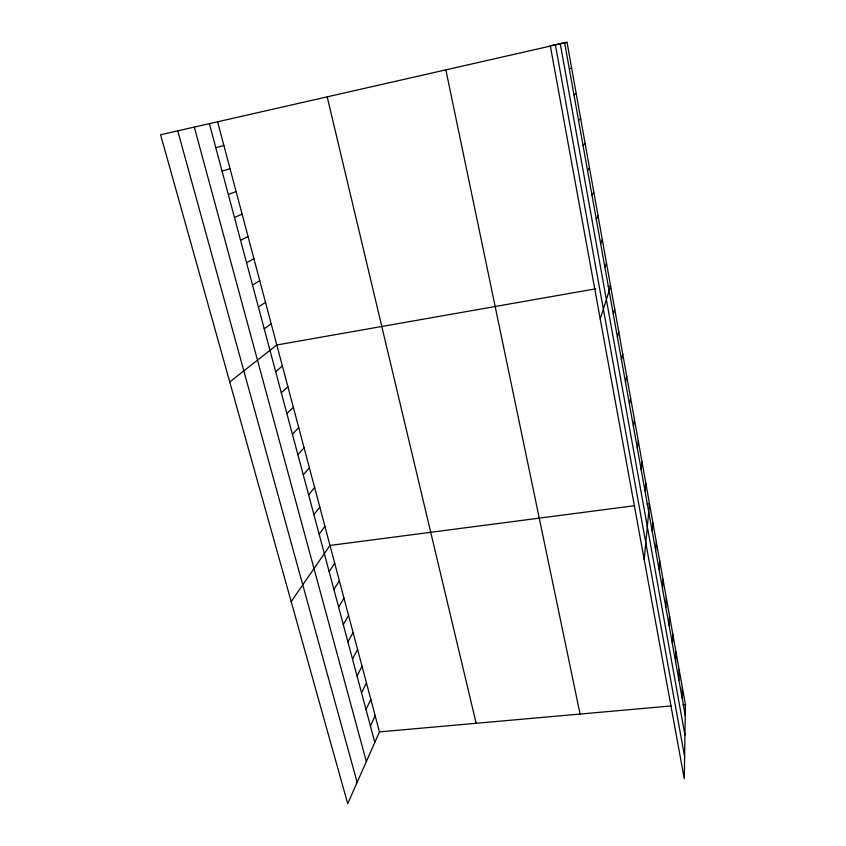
<?xml version="1.0" encoding="UTF-8"?>
<svg xmlns="http://www.w3.org/2000/svg" width="846" height="846" viewBox="0 0 846 846"><rect width="100%" height="100%" fill="white"/><g stroke="black" fill="none" stroke-linecap="round" stroke-linejoin="round"><path stroke-width="1.27" d="M685.408 704.676L684.277 778.796L550.291 45.737L567.032 42.3L685.408 704.676L682.891 704.898M682.088 697.855L682.299 687.29M678.894 680.078L679.169 669.736M675.679 662.122L675.996 652.002M672.433 643.986L672.792 634.109M669.144 625.67L669.567 616.036M665.823 607.174L666.31 597.784M662.481 588.488L663.01 579.341M659.097 569.612L659.679 560.729M655.671 550.545L656.327 541.926M652.224 531.288L652.932 522.934M644.197 559.502L649.506 503.751L647.01 504.079M644.969 490.828L645.805 483.055M641.162 469.604L642.061 462.128M637.313 448.137L638.286 440.978M633.421 426.426L634.458 419.595M629.487 404.483L630.598 397.98M625.501 382.276L626.696 376.11M621.482 359.825L622.741 354.009M617.411 337.12L618.743 331.653M613.287 314.141L614.704 309.044M600.248 319.037L610.622 286.17L608.137 286.604M604.911 267.399L606.487 263.043M600.639 243.616L602.299 239.651M217.676 122.067L379.452 731.896L347.717 803.7L160.592 134.747L567.032 42.3M370.421 726.027L375.159 715.705M366.011 709.498L370.823 699.378M596.324 219.548L598.069 215.984M361.549 692.821L366.455 682.891M357.044 675.986L362.046 666.267M352.507 659.002L357.594 649.474M347.918 641.85L353.099 632.544M591.967 195.193L593.797 192.031M343.296 624.538L348.563 615.444M338.622 607.068L343.984 598.196M333.906 589.429L339.362 580.779M329.147 571.621L334.699 563.193M291.183 601.612L329.993 545.448L634.532 505.707M587.547 170.554L589.461 167.815M319.154 534.249L324.917 526.318M313.919 514.664L319.788 506.987M308.621 494.868L314.606 487.465M303.28 474.87L309.372 467.743M583.074 145.618L585.083 143.302M297.877 454.662L304.084 447.809M292.409 434.241L298.744 427.674M286.9 413.609L293.351 407.328M281.316 392.745L287.894 386.77M578.548 120.375L580.652 118.503M275.68 371.669L282.384 365.99M229.742 381.958L276.811 344.988L595.753 288.793M264.227 328.819L271.185 323.775M258.4 307.035L265.496 302.318M573.969 94.826L576.168 93.409M252.52 285.028L259.743 280.639M246.567 262.768L253.927 258.717M240.55 240.264L248.047 236.563M234.469 217.507L242.104 214.165M569.326 68.97L571.632 68.008M228.314 194.495L236.097 191.524M222.096 171.23L230.027 168.629M215.804 147.69L223.883 145.47M379.452 731.896L671.544 705.913M177.755 130.929L357.149 782.36M194.337 127.249L366.339 761.548M209.438 123.897L374.799 742.407M327.233 97.047L476.15 723.288M445.874 69.964L580.081 714.045M555.357 44.701L684.615 756.673M564.642 42.797L685.239 715.473M560.232 43.696L684.943 735.174"/></g></svg>
